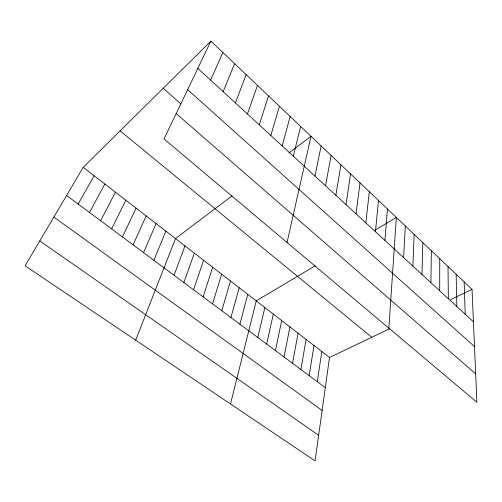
<?xml version="1.0" encoding="UTF-8"?>
<svg xmlns="http://www.w3.org/2000/svg" width="502" height="502" viewBox="0 0 502 502"><rect width="100%" height="100%" fill="white"/><g stroke="black" fill="none" stroke-linecap="round" stroke-linejoin="round"><path stroke-width="0.75" d="M439.708 290.783L439.746 258.699M430.917 282.701L431.35 250.711M421.975 274.481L422.809 242.598M412.882 266.116L414.131 234.346M403.627 257.608L405.309 225.956M388.855 328.164L396.335 217.422L375.013 230.129M384.902 240.389L387.481 209.001M375.44 231.686L378.477 200.442M365.807 222.825L369.328 191.739M356 213.814L360.016 182.891M389.79 328.684L329.519 357.48L315.08 460.88L25.1 265.796L83.232 167.335L210.909 41.12L472.024 289.39L476.9 402.265L164.016 138.928L210.909 41.12M346.022 204.634L350.547 173.887M317.283 381.671L321.82 351.538M309.144 375.628L314.014 345.508M335.863 195.291L340.914 164.731M300.893 369.491L306.101 339.402M292.522 363.272L298.075 333.209M325.516 185.778L331.119 155.413M284.025 356.966L289.943 326.927M314.98 176.089L321.148 145.938M275.41 350.565L281.697 320.558M266.662 344.071L273.333 314.101M287.037 242.466L311.002 136.287L288.983 152.909M257.79 337.476L264.849 307.55M293.312 156.166L300.673 126.466M230.518 403.991L256.24 300.905L315.124 265.822M239.918 324.198L247.775 294.367M282.174 145.919L290.162 116.47M230.92 317.515L239.184 287.74M221.784 310.732L230.474 281.013M270.816 135.477L279.457 106.292M212.522 303.848L221.639 274.192M203.115 296.858L212.672 267.271M259.239 124.835L268.557 95.932M193.565 289.767L203.586 260.256M247.442 113.979L257.457 85.371M183.87 282.563L194.362 253.133M174.031 275.253L185 245.905M235.407 102.916L246.143 74.622M135.678 340.187L175.499 238.569L232.093 195.849M153.882 260.293L165.861 231.127M223.139 91.634L234.622 63.666M143.578 252.631L156.078 223.572M210.62 80.119L222.882 52.503M133.105 244.857L146.145 215.904M122.463 236.95L136.055 208.117M111.657 228.925L125.82 200.216M100.67 220.761L115.416 192.184M89.507 212.471L104.862 184.033M78.161 204.038L94.131 175.75M450.532 299.656L472.024 289.39M39.783 240.929L318.651 435.309M53.871 217.071L322.127 410.448M66.622 195.473L325.309 387.632M83.232 167.335L329.519 357.48M120.129 130.865L371.794 337.281M176.177 113.565L475.676 373.89M163.188 88.296L181.084 104.046M187.635 89.67L474.497 346.587M197.844 68.372L473.424 321.788M464.149 281.898L465.203 314.233M456.142 274.287L456.845 306.546M448.01 266.556L448.349 298.734"/></g></svg>
